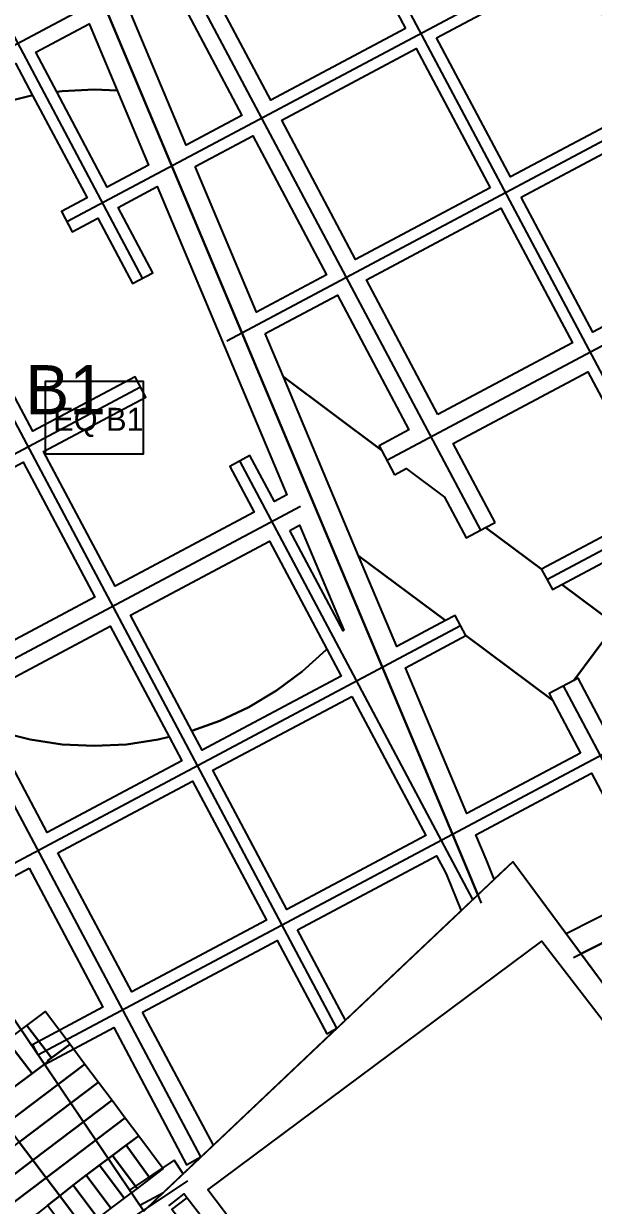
# Model space of a CAD drawing. Header units: metres. Extents: x 3873 to 16340, y -5213 to 3289.
# Drawn here: x 4557 to 4904, y 1820 to 2540 of the extents above; entities that cross this region are included whole.
import ezdxf

# ---------------------------------------------------------------- set-up
doc = ezdxf.new("R2010")
doc.units = ezdxf.units.M
for name, color, linetype in [('CONTEXTO-MANZANAS', 8, 'Continuous'), ('CONTEXTO-PARCELAS', 9, 'Continuous'), ('EQUIPAMIENTO', 5, 'Continuous'), ('LIMITE-INTERVENCION', 30, 'Continuous'), ('MANZANAS-PROPUESTAS', 33, 'Continuous'), ('SECTORES', 1, 'Continuous'), ('VERDE-PROPUESTO', 82, 'Continuous'), ('VIA-BOULEVARD', 30, 'Continuous'), ('VIA-PRIMARIA', 1, 'Continuous'), ('VIA-SECUNDARIA', 8, 'Continuous'), ('VIA-TERCIARIA', 9, 'Continuous')]:
    doc.layers.add(name, color=color, linetype=linetype)

msp = doc.modelspace()

# ---------------------------------------------------------------- linework, layer by layer
at = {"layer": 'CONTEXTO-MANZANAS'}
for points in [[(4515.1, 1811.63), (4506.75, 1822.63), (4498.38, 1833.69), (4489.25, 1845.76), (4474.25, 1865.51), (4482.22, 1871.57), (4490.19, 1877.6), (4498.19, 1883.63), (4506.16, 1889.69), (4513.88, 1895.54), (4524.57, 1903.63), (4535, 1911.54), (4546.69, 1920.41), (4558.91, 1929.66), (4570.22, 1938.26)], [(4570.22, 1938.26), (4585.32, 1918.19), (4594.35, 1906.16), (4602.6, 1895.16), (4610.88, 1884.1), (4618.88, 1873.44), (4627.13, 1862.44), (4642.13, 1842.44), (4634.16, 1836.41), (4626.16, 1830.38), (4618.19, 1824.35), (4610.22, 1818.32)], [(4645.6, 1819.83), (4654.88, 1827.04), (4656.72, 1824.67), (4671.44, 1805.72)]]:
    msp.add_lwpolyline(points, dxfattribs=at)
at = {"layer": 'CONTEXTO-PARCELAS'}
for points in [[(5433.14, 1255.28), (5367.5, 1248.71), (5355.98, 1237.96), (5237.54, 1399.27), (5138.81, 1529.45), (4985.3, 1413.03), (4669.36, 1829.58), (4872.95, 1981.11), (5433.14, 1255.28)], [(5433.14, 1255.28), (5367.5, 1248.71), (5355.98, 1237.96), (5237.54, 1399.27), (5138.81, 1529.45), (4985.3, 1413.03), (4669.36, 1829.58), (4872.95, 1981.11), (5433.14, 1255.28)], [(5433.14, 1255.28), (5367.5, 1248.71), (5355.98, 1237.96), (5237.54, 1399.27), (5138.81, 1529.45), (4985.3, 1413.03), (4669.36, 1829.58), (4872.95, 1981.11), (5433.14, 1255.28)], [(4558.91, 1929.66), (4570.22, 1938.26), (4585.32, 1918.19), (4573.88, 1909.88), (4558.91, 1929.66)], [(4558.91, 1929.66), (4570.22, 1938.26), (4585.32, 1918.19), (4573.88, 1909.88), (4558.91, 1929.66)], [(4558.91, 1929.66), (4573.88, 1909.88), (4571.66, 1908.29), (4572, 1907.79), (4562.22, 1900.44), (4546.69, 1920.41), (4558.91, 1929.66)], [(4558.91, 1929.66), (4573.88, 1909.88), (4571.66, 1908.29), (4572, 1907.79), (4562.22, 1900.44), (4546.69, 1920.41), (4558.91, 1929.66)], [(4558.91, 1929.66), (4573.88, 1909.88), (4571.66, 1908.29), (4572, 1907.79), (4562.22, 1900.44), (4546.69, 1920.41), (4558.91, 1929.66)], [(4550.22, 1891.44), (4549.88, 1891.88), (4535, 1911.54), (4546.69, 1920.41), (4562.22, 1900.44), (4550.22, 1891.44)], [(4550.22, 1891.44), (4549.88, 1891.88), (4535, 1911.54), (4546.69, 1920.41), (4562.22, 1900.44), (4550.22, 1891.44)], [(4550.22, 1891.44), (4549.88, 1891.88), (4535, 1911.54), (4546.69, 1920.41), (4562.22, 1900.44), (4550.22, 1891.44)], [(4536.6, 1881.85), (4539.44, 1884.01), (4549.88, 1891.88), (4550.22, 1891.44), (4562.22, 1900.44), (4572, 1907.79), (4571.66, 1908.29), (4573.88, 1909.88), (4585.32, 1918.19), (4594.35, 1906.16), (4545.88, 1869.57), (4536.6, 1881.85)], [(4536.6, 1881.85), (4539.44, 1884.01), (4549.88, 1891.88), (4550.22, 1891.44), (4562.22, 1900.44), (4572, 1907.79), (4571.66, 1908.29), (4573.88, 1909.88), (4585.32, 1918.19), (4594.35, 1906.16), (4545.88, 1869.57), (4536.6, 1881.85)], [(4536.6, 1881.85), (4539.44, 1884.01), (4549.88, 1891.88), (4550.22, 1891.44), (4562.22, 1900.44), (4572, 1907.79), (4571.66, 1908.29), (4573.88, 1909.88), (4585.32, 1918.19), (4594.35, 1906.16), (4545.88, 1869.57), (4536.6, 1881.85)], [(4554.22, 1858.57), (4545.88, 1869.57), (4594.35, 1906.16), (4602.6, 1895.16), (4554.22, 1858.57)], [(4554.22, 1858.57), (4545.88, 1869.57), (4594.35, 1906.16), (4602.6, 1895.16), (4554.22, 1858.57)], [(4554.22, 1858.57), (4545.88, 1869.57), (4594.35, 1906.16), (4602.6, 1895.16), (4554.22, 1858.57)], [(4562.57, 1847.54), (4554.22, 1858.57), (4602.6, 1895.16), (4610.88, 1884.1), (4562.57, 1847.54)], [(4562.57, 1847.54), (4554.22, 1858.57), (4602.6, 1895.16), (4610.88, 1884.1), (4562.57, 1847.54)], [(4562.57, 1847.54), (4610.88, 1884.1), (4618.88, 1873.44), (4570.6, 1836.91), (4562.57, 1847.54)], [(4562.57, 1847.54), (4610.88, 1884.1), (4618.88, 1873.44), (4570.6, 1836.91), (4562.57, 1847.54)], [(4562.57, 1847.54), (4610.88, 1884.1), (4618.88, 1873.44), (4570.6, 1836.91), (4562.57, 1847.54)], [(4618.88, 1873.44), (4627.13, 1862.44), (4619.41, 1856.66), (4611.13, 1850.44), (4603.32, 1844.6), (4595.07, 1838.41), (4587.22, 1832.29), (4578.97, 1825.82), (4570.6, 1836.91), (4618.88, 1873.44)], [(4618.88, 1873.44), (4627.13, 1862.44), (4619.41, 1856.66), (4611.13, 1850.44), (4603.32, 1844.6), (4595.07, 1838.41), (4587.22, 1832.29), (4578.97, 1825.82), (4570.6, 1836.91), (4618.88, 1873.44)], [(4515.1, 1811.63), (4506.75, 1822.63), (4554.22, 1858.57), (4562.57, 1847.54), (4515.1, 1811.63)], [(4515.1, 1811.63), (4506.75, 1822.63), (4554.22, 1858.57), (4562.57, 1847.54), (4515.1, 1811.63)], [(4619.41, 1856.66), (4627.13, 1862.44), (4642.13, 1842.44), (4634.16, 1836.41), (4619.41, 1856.66)], [(4619.41, 1856.66), (4627.13, 1862.44), (4642.13, 1842.44), (4634.16, 1836.41), (4619.41, 1856.66)], [(4626.16, 1830.38), (4611.13, 1850.44), (4619.41, 1856.66), (4634.16, 1836.41), (4626.16, 1830.38)], [(4626.16, 1830.38), (4611.13, 1850.44), (4619.41, 1856.66), (4634.16, 1836.41), (4626.16, 1830.38)], [(4626.16, 1830.38), (4611.13, 1850.44), (4619.41, 1856.66), (4634.16, 1836.41), (4626.16, 1830.38)], [(4523.13, 1801.01), (4515.1, 1811.63), (4562.57, 1847.54), (4570.6, 1836.91), (4523.13, 1801.01)], [(4523.13, 1801.01), (4515.1, 1811.63), (4562.57, 1847.54), (4570.6, 1836.91), (4523.13, 1801.01)], [(4523.13, 1801.01), (4515.1, 1811.63), (4562.57, 1847.54), (4570.6, 1836.91), (4523.13, 1801.01)], [(4595.07, 1838.41), (4603.32, 1844.6), (4618.19, 1824.35), (4610.22, 1818.32), (4595.07, 1838.41)], [(4595.07, 1838.41), (4603.32, 1844.6), (4618.19, 1824.35), (4610.22, 1818.32), (4595.07, 1838.41)], [(4618.19, 1824.35), (4603.32, 1844.6), (4611.13, 1850.44), (4626.16, 1830.38), (4618.19, 1824.35)], [(4618.19, 1824.35), (4603.32, 1844.6), (4611.13, 1850.44), (4626.16, 1830.38), (4618.19, 1824.35)], [(4618.19, 1824.35), (4603.32, 1844.6), (4611.13, 1850.44), (4626.16, 1830.38), (4618.19, 1824.35)], [(4566.13, 1815.76), (4563.6, 1813.82), (4555.63, 1807.79), (4547.66, 1801.73), (4540.97, 1796.76), (4531.72, 1789.66), (4523.13, 1801.01), (4570.6, 1836.91), (4578.97, 1825.82), (4571.5, 1819.94), (4566.13, 1815.76)], [(4566.13, 1815.76), (4563.6, 1813.82), (4555.63, 1807.79), (4547.66, 1801.73), (4540.97, 1796.76), (4531.72, 1789.66), (4523.13, 1801.01), (4570.6, 1836.91), (4578.97, 1825.82), (4571.5, 1819.94), (4566.13, 1815.76)], [(4566.13, 1815.76), (4563.6, 1813.82), (4555.63, 1807.79), (4547.66, 1801.73), (4540.97, 1796.76), (4531.72, 1789.66), (4523.13, 1801.01), (4570.6, 1836.91), (4578.97, 1825.82), (4571.5, 1819.94), (4566.13, 1815.76)], [(4587.22, 1832.29), (4595.07, 1838.41), (4610.22, 1818.32), (4602.22, 1812.29), (4587.22, 1832.29)], [(4587.22, 1832.29), (4595.07, 1838.41), (4610.22, 1818.32), (4602.22, 1812.29), (4587.22, 1832.29)], [(4578.97, 1825.82), (4587.22, 1832.29), (4602.22, 1812.29), (4593.88, 1805.98), (4578.97, 1825.82)], [(4578.97, 1825.82), (4587.22, 1832.29), (4602.22, 1812.29), (4593.88, 1805.98), (4578.97, 1825.82)], [(4586.44, 1800.35), (4571.5, 1819.94), (4578.97, 1825.82), (4593.88, 1805.98), (4586.44, 1800.35)], [(4586.44, 1800.35), (4571.5, 1819.94), (4578.97, 1825.82), (4593.88, 1805.98), (4586.44, 1800.35)], [(4671.44, 1805.72), (4662.16, 1798.51), (4647.44, 1817.46), (4656.72, 1824.67), (4671.44, 1805.72)], [(4671.44, 1805.72), (4662.16, 1798.51), (4647.44, 1817.46), (4656.72, 1824.67), (4671.44, 1805.72)]]:
    msp.add_lwpolyline(points, dxfattribs=at)
at = {"layer": 'EQUIPAMIENTO'}
msp.add_lwpolyline([(4570, 2278), (4630, 2278), (4630, 2322), (4570, 2322), (4570, 2278)], close=True, dxfattribs=at)
at = {"layer": 'LIMITE-INTERVENCION'}
msp.add_lwpolyline([(4233, 2403), (5161, 2895), (5371.2, 2666.4), (5201.5, 2503.2), (5940, 1449), (5446.2, 1232.4), (4855.3, 2029.4), (4630.2, 1816.5), (4233, 2403)], close=True, dxfattribs=at)
at = {"layer": 'MANZANAS-PROPUESTAS'}
for points in [[(4789.89, 2537.22), (4707.77, 2493.55), (4664.11, 2575.67), (4746.23, 2619.33), (4789.89, 2537.22)], [(4808.82, 2531.43), (4893.59, 2576.5), (4938.65, 2491.73), (4853.89, 2446.66), (4808.82, 2531.43)], [(4619.91, 2552.16), (4646.45, 2566.28), (4690.12, 2484.17), (4656.1, 2466.08), (4619.91, 2552.16)], [(4613.92, 2499.32), (4600, 2500), (4580.4, 2499.04), (4577.14, 2498.55), (4564.34, 2522.62), (4596.85, 2539.91), (4613.92, 2499.32)], [(4841.53, 2440.09), (4759.42, 2396.43), (4714.35, 2481.19), (4796.46, 2524.85), (4841.53, 2440.09)], [(4551.98, 2516.05), (4562.44, 2496.37), (4560.98, 2496.16), (4541.94, 2491.39), (4523.46, 2484.78), (4509.53, 2478.18), (4497.55, 2487.1), (4551.98, 2516.05)], [(4860.46, 2434.3), (4945.23, 2479.37), (4988.89, 2397.26), (4904.13, 2352.19), (4860.46, 2434.3)], [(4661.54, 2453.12), (4696.69, 2471.8), (4741.76, 2387.04), (4698.9, 2364.25), (4661.54, 2453.12)], [(4809.65, 2301.95), (4765.99, 2384.07), (4848.1, 2427.73), (4891.76, 2345.62), (4809.65, 2301.95)], [(4704.35, 2351.29), (4748.33, 2374.68), (4791.99, 2292.57), (4773.87, 2282.93), (4775.27, 2280.29), (4715.48, 2324.81), (4704.35, 2351.29)], [(4844.63, 2236.17), (4819.04, 2284.3), (4901.15, 2327.96), (4944.81, 2245.84), (4872.88, 2207.6), (4838.73, 2233.03), (4844.63, 2236.17)], [(4951.39, 2233.48), (4996.46, 2148.72), (4914.34, 2105.06), (4895.09, 2141.27), (4892.45, 2139.86), (4917.92, 2174.06), (4885.31, 2198.35), (4951.39, 2233.48)], [(4761.27, 2215.91), (4814.27, 2176.43), (4784.51, 2160.61), (4761.27, 2215.91)], [(4896.68, 2095.67), (4827.32, 2058.79), (4789.96, 2147.65), (4826.7, 2167.18), (4879.61, 2127.78), (4896.68, 2095.67)], [(4659.6, 2109.16), (4676.54, 2115.22), (4694.28, 2123.62), (4711.11, 2133.71), (4726.88, 2145.4), (4741.42, 2158.58), (4741.82, 2159.01), (4750.57, 2142.56), (4665.8, 2097.49), (4659.6, 2109.16)], [(4757.14, 2130.2), (4802.21, 2045.43), (4717.44, 2000.37), (4672.38, 2085.13), (4757.14, 2130.2)], [(4537.94, 2110.04), (4541.94, 2108.61), (4560.98, 2103.84), (4580.4, 2100.96), (4600, 2100), (4619.6, 2100.96), (4639.02, 2103.84), (4645.68, 2105.51), (4653.44, 2090.92), (4571.33, 2047.26), (4537.94, 2110.04)], [(4844.03, 2018.74), (4839.03, 2030.94), (4838.98, 2031.04), (4832.77, 2045.83), (4903.26, 2083.31), (4940.98, 2012.36), (4887.78, 1985.59), (4855.3, 2029.4), (4844.03, 2018.74)], [(4577.9, 2034.89), (4660.01, 2078.56), (4705.08, 1993.79), (4622.97, 1950.13), (4577.9, 2034.89)], [(4724.02, 1988), (4808.78, 2033.07), (4814.24, 2022.8), (4815, 2021.01), (4823.79, 1999.6), (4753.3, 1932.93), (4724.02, 1988)], [(4560.24, 2025.51), (4605.31, 1940.74), (4562.41, 1917.93), (4565.69, 1911.75), (4507.61, 1997.52), (4560.24, 2025.51)], [(4629.54, 1937.77), (4711.66, 1981.43), (4741.85, 1924.65), (4748.03, 1927.94), (4672.67, 1856.66), (4629.54, 1937.77)], [(4648.72, 1847.5), (4621.54, 1829.28), (4569.64, 1905.92), (4611.88, 1928.38), (4656.3, 1844.84), (4665.13, 1849.54), (4654.25, 1839.25), (4648.72, 1847.5)]]:
    msp.add_lwpolyline(points, close=True, dxfattribs=at)
at = {"layer": 'SECTORES'}
for points in [[(4589.1, 2591.79), (5161, 2895), (5371.2, 2666.4), (5201.5, 2503.2), (5395.49, 2226.28), (5383, 2218), (4896.85, 1973.36), (4855.3, 2029.4), (4833.91, 2009.17), (4827, 2026), (4592, 2585), (4589.1, 2591.79)], [(4630.2, 1816.5), (4629.95, 1816.86), (4233, 2403), (4589.1, 2591.79), (4592, 2585), (4827, 2026), (4833.91, 2009.17), (4632.12, 1818.32), (4630.2, 1816.5)], [(5395.49, 2226.28), (5940, 1449), (5446.2, 1232.4), (4896.85, 1973.36), (5383, 2218), (5395.49, 2226.28)]]:
    msp.add_lwpolyline(points, close=True, dxfattribs=at)
at = {"layer": 'VERDE-PROPUESTO'}
for points in [[(4600, 2500), (4613.92, 2499.32), (4633.05, 2453.82), (4608, 2440.5), (4577.14, 2498.55), (4580.4, 2499.04), (4600, 2500)], [(4783.25, 2265.27), (4790.36, 2269.05), (4813.76, 2251.63), (4826.97, 2226.78), (4838.73, 2233.03), (4872.88, 2207.6), (4872.88, 2207.59), (4879.45, 2195.23), (4885.31, 2198.35), (4917.92, 2174.06), (4892.45, 2139.86), (4877.43, 2131.88), (4879.61, 2127.78), (4826.7, 2167.18), (4826.7, 2167.19), (4820.13, 2179.55), (4814.27, 2176.43), (4761.27, 2215.91), (4715.48, 2324.81), (4775.27, 2280.29), (4783.25, 2265.27)], [(4518.28, 2147.03), (4474.62, 2229.14), (4556.73, 2272.8), (4600.39, 2190.69), (4518.28, 2147.03)], [(4719.27, 2231.25), (4725.27, 2234.44), (4752.17, 2170.44), (4751.81, 2170.04), (4719.27, 2231.25)], [(4676.54, 2115.22), (4659.6, 2109.16), (4622.14, 2179.6), (4706.9, 2224.67), (4741.82, 2159.01), (4741.42, 2158.58), (4726.88, 2145.4), (4711.11, 2133.71), (4694.28, 2123.62), (4676.54, 2115.22)], [(4619.6, 2100.96), (4600, 2100), (4580.4, 2100.96), (4560.98, 2103.84), (4541.94, 2108.61), (4537.94, 2110.04), (4527.67, 2129.37), (4609.78, 2173.03), (4645.68, 2105.51), (4639.02, 2103.84), (4619.6, 2100.96)]]:
    msp.add_lwpolyline(points, close=True, dxfattribs=at)
msp.add_lwpolyline([(4541.94, 2491.39), (4560.98, 2496.16), (4562.44, 2496.37), (4595.64, 2433.93), (4580.06, 2425.65), (4586.64, 2413.29), (4602.21, 2421.57), (4623.37, 2381.77), (4635.73, 2388.35), (4614.57, 2428.14), (4638.49, 2440.86), (4717.49, 2252.95), (4709.88, 2248.9), (4695, 2276.88), (4682.64, 2270.31), (4697.52, 2242.33), (4612.75, 2197.26), (4569.09, 2279.38), (4631.49, 2312.56), (4624.92, 2324.92), (4562.52, 2291.74), (4517.45, 2376.5)], dxfattribs=at)
at = {"layer": 'VIA-BOULEVARD'}
msp.add_lwpolyline([(4587.13, 2596.41), (4592, 2585), (4827, 2026), (4835.95, 2004.21)], dxfattribs=at)
at = {"layer": 'VIA-PRIMARIA'}
for points in [[(4892.32, 1971.08), (5383, 2218), (5399.66, 2229.04)], [(4625.8, 1814.08), (4657.07, 1835.03)]]:
    msp.add_lwpolyline(points, dxfattribs=at)
at = {"layer": 'VIA-SECUNDARIA'}
for points in [[(4485.74, 2492.15), (4972.93, 2751.2)], [(4835.8, 2231.47), (4632.09, 2614.59)], [(4665.13, 1849.54), (4340.54, 2460.01)], [(4778.56, 2274.1), (5033.84, 2409.83)], [(4441.63, 2094.95), (4725.81, 2246.05)], [(4956.96, 2003.61), (4886.26, 2136.57)], [(4627.73, 1820.15), (4642.19, 1827.84)]]:
    msp.add_lwpolyline(points, dxfattribs=at)
at = {"layer": 'VIA-TERCIARIA'}
for points in [[(5055.24, 2053.06), (4729.28, 2666.11)], [(4583.35, 2419.47), (4998.8, 2640.36)], [(4629.55, 2385.06), (4534.91, 2563.06)], [(4680.95, 2346.78), (4983.76, 2507.79)], [(4748.03, 1927.94), (4482.57, 2427.19)], [(4876.17, 2201.41), (5122.59, 2332.44)], [(4379.59, 2186.55), (4628.21, 2318.74)], [(4830.92, 2006.34), (4688.82, 2273.6)], [(4565.69, 1911.75), (5175.76, 2236.13)], [(4503.66, 2003.35), (4823.42, 2173.37)]]:
    msp.add_lwpolyline(points, dxfattribs=at)

# ---------------------------------------------------------------- texts
at = {"layer": 'EQUIPAMIENTO'}
msp.add_text('EQ B1', height=14, dxfattribs=at).set_placement((4575, 2292))
at = {"layer": 'SECTORES'}
msp.add_text('B1', height=30, dxfattribs=at).set_placement((4558.02, 2302.02))

doc.saveas('drawing.dxf')
